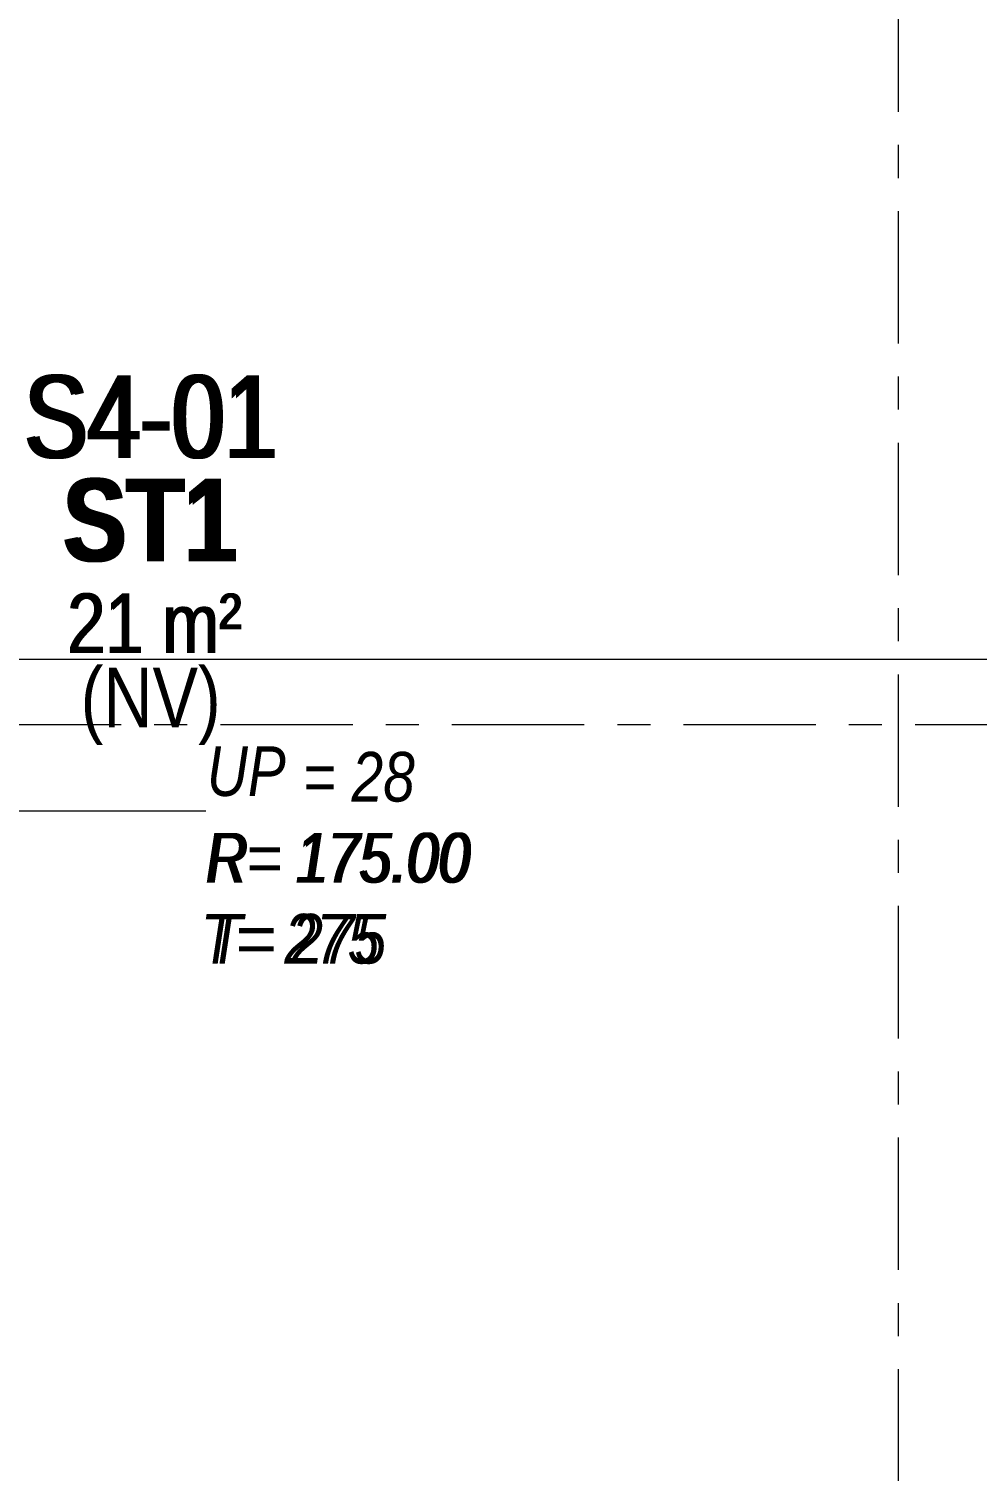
# Model space of a CAD drawing. Header units: millimetres. Extents: x -1834842 to 700335, y -490313101 to 518363.
# Drawn here: x -1190416 to -1183250, y 285128 to 296025 of the extents above; entities that cross this region are included whole.
import ezdxf

# ---------------------------------------------------------------- set-up
doc = ezdxf.new("R2010")
doc.units = ezdxf.units.MM
doc.header["$LTSCALE"] = 0.5
doc.linetypes.add('IDA - Grid Line', pattern=[3500, 2000, -500, 500, -500])
doc.layers.add('0-LOWER ROOF', color=7, linetype='Continuous')
doc.layers.add('A-_ANOTTEXT_T', color=7, linetype='Continuous', lineweight=9)
doc.layers.add('S-_STRC----_A-1', color=7, linetype='Continuous', lineweight=9)
doc.layers.add('S-_ANOTGRID_E-1', color=9, linetype='IDA - Grid Line', lineweight=9, true_color=0x808080)
doc.styles.add('Arial Narrow', font='ARIALN.TTF', dxfattribs={"height": 250})
doc.styles.add('Arial Narrow_3', font='ARIALN.TTF', dxfattribs={"height": 350})
doc.styles.add('Arial Narrow_B_4', font='ARIALNB.TTF', dxfattribs={"height": 500})
doc.styles.add('Arial Narrow_I', font='ARIALNI.TTF', dxfattribs={"height": 1.5})
doc.styles.add('Arial Narrow_I_1', font='ARIALNI.TTF', dxfattribs={"height": 375})

# ---------------------------------------------------------------- blocks, each defined once
blk = doc.blocks.new('IDA - Stair Detail Tag - UP_Total No of Riser - Riser Height - Tread Depth-258127-BLK 2 LOWER ROOF PLAN')
at = {"layer": 'S-_STRC----_A-1', "color": 8, "insert": (0.032, -0.485), "char_height": 1.5, "width": 2.96624, "attachment_point": 1, "style": 'Arial Narrow_I'}
blk.add_mtext('UP', dxfattribs=at)
blk = doc.blocks.new('BLK2-LOWER ROOF')
at = {"layer": 'A-_ANOTTEXT_T', "color": 8}
blk.add_line((-27828, -59860.1), (-19645.6, -59860.1), dxfattribs=at)
at = {"layer": 'S-_ANOTGRID_E-1', "color": 8}
for p, q in [((-20789.8, -19724.1), (-20789.8, -122559.3)), ((-52161.9, -60352.4), (-5336.8, -60352.4))]:
    blk.add_line(p, q, dxfattribs=at)
at = {"layer": 'S-_STRC----_A-1', "color": 8}
blk.add_line((-28287.3, -61004.9), (-26022.6, -61004.9), dxfattribs=at)
blk.add_line((-28287.3, -61004.9), (-26022.6, -61004.9), dxfattribs=at)
at = {"layer": 'S-_STRC----_A-1', "color": 8, "xscale": 249.9999999999999, "yscale": 249.9999999999999, "zscale": 249.9999999999999}
blk.add_blockref('IDA - Stair Detail Tag - UP_Total No of Riser - Riser Height - Tread Depth-258127-BLK 2 LOWER ROOF PLAN', (-26022.6, -60396.5), dxfattribs=at)
at = {"layer": 'S-_STRC----_A-1', "color": 8, "style": 'Arial Narrow_I_1'}
for s, p in [('      = 28', (-26007.4, -60935.1)), ('R= 175.00', (-26028.1, -61546.9)), ('T= 275', (-26060.8, -62158.7))]:
    blk.add_text(s, height=375, dxfattribs=at).set_placement(p)
at = {"layer": 'S-_STRC----_A-1', "color": 8, "char_height": 375, "attachment_point": 1}
for s, insert, width, style in [('UP', (-26014.5, -60517.8), 741.561, 'Arial Narrow_I'), ('      = 28', (-26007.4, -60560.1), 1883.966, 'Arial Narrow_I_1'), ('R= 175.00', (-26007.4, -61171.9), 2465.189, 'Arial Narrow_I_1'), ('T= 275', (-26007.4, -61783.7), 1663.502, 'Arial Narrow_I_1')]:
    blk.add_mtext(s, dxfattribs=dict(at, insert=insert, width=width, style=style))

msp = doc.modelspace()

# ---------------------------------------------------------------- block references
at = {"layer": '0-LOWER ROOF', "color": 6}
msp.add_blockref('BLK2-LOWER ROOF', (-1163057, 351122), dxfattribs=at)

# ---------------------------------------------------------------- texts
at = {"layer": '0-LOWER ROOF'}
for s, height, style, p in [('S4-01', 625, 'Arial Narrow', (-1190465, 292783)), ('ST1', 625, 'Arial Narrow_B_4', (-1190169, 292002)), ('21 m²', 450, 'Arial Narrow_3', (-1190132, 291309)), ('(NV)', 450, 'Arial Narrow_3', (-1190025, 290749))]:
    msp.add_text(s, height=height, dxfattribs=dict(at, style=style)).set_placement(p)
at = {"layer": '0-LOWER ROOF', "attachment_point": 1}
for s, insert, char_height, width, style in [('S4-01', (-1190433, 293408), 625, 2304.85, 'Arial Narrow'), ('ST1', (-1190143, 292627), 625, 1603.37, 'Arial Narrow_B_4'), ('21 m²', (-1190118, 291759), 450, 1543.25, 'Arial Narrow_3')]:
    msp.add_mtext(s, dxfattribs=dict(at, insert=insert, char_height=char_height, width=width, style=style))

doc.saveas('drawing.dxf')
